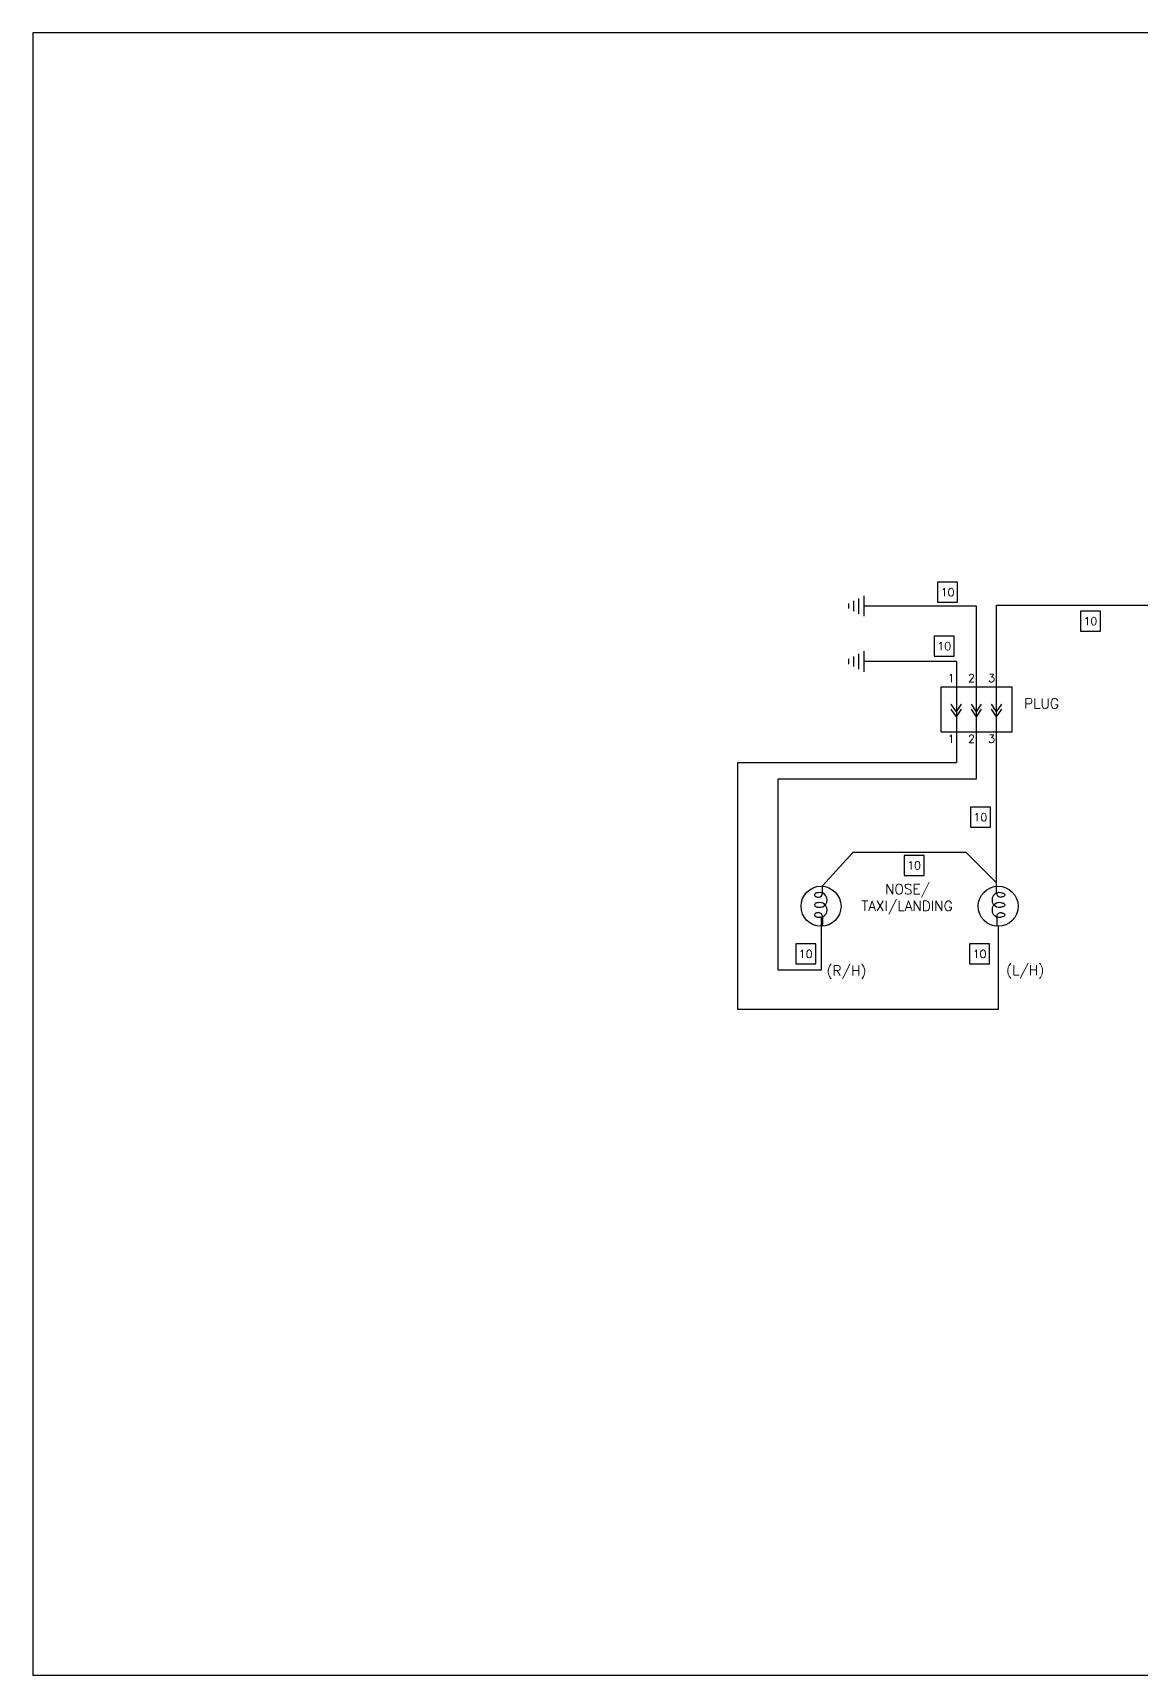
# Model space of a CAD drawing. Extents: x 0 to 32, y 0 to 20.5.
# Drawn here: x 0 to 13.86, y 0 to 20.52 of the extents above; entities that cross this region are included whole.
import ezdxf
from ezdxf.enums import TextEntityAlignment as Align

# ---------------------------------------------------------------- set-up
doc = ezdxf.new("R2010")
doc.units = 0
doc.header["$LTSCALE"] = 0.3
doc.header["$MEASUREMENT"] = 0
for name, color, linetype in [('1', 1, 'CONTINUOUS'), ('60325', 1, 'CONTINUOUS'), ('NOTES', 2, 'CONTINUOUS'), ('NOTES1', 2, 'CONTINUOUS'), ('TB Border', 9, 'CONTINUOUS')]:
    doc.layers.add(name, color=color, linetype=linetype)
doc.styles.add('100', font='ROMANS', dxfattribs={"height": 0.1})
doc.styles.add('130', font='ROMANS', dxfattribs={"height": 0.125})

# ---------------------------------------------------------------- blocks, each defined once
blk = doc.blocks.new('GAUGE')
at = {"layer": 'NOTES'}
blk.add_lwpolyline([(-0.125, 0.125), (-0.125, -0.125), (0.125, -0.125), (0.125, 0.125)], close=True, dxfattribs=at)
at = {"layer": 'NOTES', "style": '100'}
blk.add_attdef('GAUGE', text='', height=0.1, dxfattribs=at).set_placement((0, 0), align=Align.MIDDLE)
blk = doc.blocks.new('WLOCK')
at = {"layer": '60325'}
for p, q in [((0, 0.064), (-0.064, 0.16)), ((0, 0), (-0.064, 0.096)), ((0, 0.064), (0.064, 0.16)), ((0, 0), (0.064, 0.096))]:
    blk.add_line(p, q, dxfattribs=at)
blk = doc.blocks.new('GROUND')
at = {"layer": '60325'}
for p, q in [((-0.128, 0), (0.128, 0)), ((-0.096, -0.064), (0.096, -0.064)), ((-0.064, -0.128), (0.064, -0.128)), ((-0.032, -0.192), (0.032, -0.192))]:
    blk.add_line(p, q, dxfattribs=at)

msp = doc.modelspace()

# ---------------------------------------------------------------- linework, layer by layer
at = {"layer": '1', "color": 11}
for p, q in [((11.799, 13.358), (10.389, 13.358)), ((12.051, 11.481), (12.051, 13.369)), ((12.051, 13.369), (14.515, 13.369)), ((11.547, 12.665), (10.389, 12.665)), ((12.051, 9.862), (12.051, 11.481)), ((9.875, 9.862), (10.259, 10.282)), ((10.259, 10.282), (11.667, 10.282)), ((12.051, 9.898), (11.667, 10.282))]:
    msp.add_line(p, q, dxfattribs=at)
at = {"layer": '1'}
for p, q in [((9.875, 9.772), (9.875, 9.862)), ((12.051, 9.772), (12.051, 9.862)), ((9.873, 9.475), (9.873, 9.367)), ((12.052, 9.475), (12.052, 9.367))]:
    msp.add_line(p, q, dxfattribs=at)
at = {"layer": '1', "color": 11}
for points in [[(9.855, 9.468), (9.855, 8.807), (9.318, 8.807), (9.318, 11.201), (11.799, 11.201), (11.799, 13.358)], [(11.547, 12.665), (11.547, 11.405)], [(12.07, 9.357), (12.07, 8.318), (8.814, 8.318), (8.814, 11.405), (11.547, 11.405)]]:
    msp.add_lwpolyline(points, dxfattribs=at)
at = {"layer": '1'}
msp.add_lwpolyline([(11.358, 11.783), (11.358, 12.35), (12.24, 12.35), (12.24, 11.783)], close=True, dxfattribs=at)
for points in [[(9.823, 9.777, 0.056158), (9.803, 9.774, 0.069921), (9.787, 9.769, 0.106037), (9.776, 9.758, 0.16256), (9.773, 9.749, 0.16256), (9.776, 9.739, 0.106037), (9.787, 9.729, 0.069921), (9.803, 9.723, 0.056158), (9.823, 9.721, 0.056158)], [(9.823, 9.652, 0.056158), (9.803, 9.649, 0.069921), (9.787, 9.644, 0.106037), (9.776, 9.633, 0.16256), (9.773, 9.624, 0.16256), (9.776, 9.614, 0.106037), (9.787, 9.604, 0.069921), (9.803, 9.598, 0.056158), (9.823, 9.596, 0.056158)], [(12.102, 9.777, -0.056158), (12.122, 9.774, -0.069921), (12.138, 9.769, -0.106037), (12.149, 9.758, -0.16256), (12.152, 9.749, -0.16256), (12.149, 9.739, -0.106037), (12.138, 9.729, -0.069921), (12.122, 9.723, -0.056158), (12.102, 9.721, -0.056158)], [(12.102, 9.652, -0.056158), (12.122, 9.649, -0.069921), (12.138, 9.644, -0.106037), (12.149, 9.633, -0.16256), (12.152, 9.624, -0.16256), (12.149, 9.614, -0.106037), (12.138, 9.604, -0.069921), (12.122, 9.598, -0.056158), (12.102, 9.596, -0.056158)], [(9.823, 9.527, 0.056158), (9.803, 9.524, 0.069921), (9.787, 9.519, 0.106037), (9.776, 9.508, 0.16256), (9.773, 9.499, 0.16256), (9.776, 9.489, 0.106037), (9.787, 9.479, 0.069921), (9.803, 9.473, 0.056158), (9.823, 9.471, 0.056158)], [(12.102, 9.527, -0.056158), (12.122, 9.524, -0.069921), (12.138, 9.519, -0.106037), (12.149, 9.508, -0.16256), (12.152, 9.499, -0.16256), (12.149, 9.489, -0.106037), (12.138, 9.479, -0.069921), (12.122, 9.473, -0.056158), (12.102, 9.471, -0.056158)]]:
    msp.add_lwpolyline(points, format="xyb", dxfattribs=at)
for centre in [(9.855, 9.607), (12.07, 9.607)]:
    msp.add_circle(centre, 0.25, dxfattribs=at)
for centre, radius, start, end in [((9.84, 9.686), 0.0921, 259.539, 100.461), ((9.823, 9.772), 0.0517, 270.7151, 359.2124), ((9.84, 9.561), 0.0921, 259.539, 100.461), ((12.085, 9.686), 0.0921, 79.539, 280.461), ((12.085, 9.561), 0.0921, 79.539, 280.461), ((12.102, 9.772), 0.0517, 180.7876, 269.2849), ((9.823, 9.476), 0.0502, 358.6105, 89.6151), ((12.102, 9.476), 0.0502, 90.3849, 181.3895)]:
    msp.add_arc(centre, radius, start, end, dxfattribs=at)
at = {"layer": 'TB Border', "color": 9}
msp.add_lwpolyline([(32, 0), (32, 20.52), (0, 20.52), (0, 0)], close=True, dxfattribs=at)

# ---------------------------------------------------------------- block references
at = {"layer": '1', "rotation": 270}
for p in [(10.389, 13.358), (10.389, 12.665)]:
    msp.add_blockref('GROUND', p, dxfattribs=at)
at = {"layer": '1'}
for p in [(11.547, 11.972), (11.799, 11.972), (12.051, 11.972)]:
    msp.add_blockref('WLOCK', p, dxfattribs=at)
at = {"layer": 'NOTES1'}
ref = msp.add_blockref('GAUGE', (11.438, 13.53), dxfattribs=at)
ref.add_attrib('GAUGE', '10', dxfattribs={"height": 0.1, "style": '100'}).set_placement((11.438, 13.53), align=Align.MIDDLE)
ref = msp.add_blockref('GAUGE', (13.224, 13.169), dxfattribs=at)
ref.add_attrib('GAUGE', '10', dxfattribs={"height": 0.1, "style": '100'}).set_placement((13.224, 13.169), align=Align.MIDDLE)
ref = msp.add_blockref('GAUGE', (11.396, 12.857), dxfattribs=at)
ref.add_attrib('GAUGE', '10', dxfattribs={"height": 0.1, "style": '100'}).set_placement((11.396, 12.857), align=Align.MIDDLE)
ref = msp.add_blockref('GAUGE', (11.848, 10.719), dxfattribs=at)
ref.add_attrib('GAUGE', '10', dxfattribs={"height": 0.1, "style": '100'}).set_placement((11.848, 10.719), align=Align.MIDDLE)
ref = msp.add_blockref('GAUGE', (11.019, 10.117), dxfattribs=at)
ref.add_attrib('GAUGE', '10', dxfattribs={"height": 0.1, "style": '100'}).set_placement((11.019, 10.117), align=Align.MIDDLE)
ref = msp.add_blockref('GAUGE', (9.664, 9.011), dxfattribs=at)
ref.add_attrib('GAUGE', '10', dxfattribs={"height": 0.1, "style": '100'}).set_placement((9.664, 9.011), align=Align.MIDDLE)
ref = msp.add_blockref('GAUGE', (11.838, 9.011), dxfattribs=at)
ref.add_attrib('GAUGE', '10', dxfattribs={"height": 0.1, "style": '100'}).set_placement((11.838, 9.011), align=Align.MIDDLE)

# ---------------------------------------------------------------- texts
at = {"layer": '1', "color": 6, "style": '100'}
for s, p in [('1', (11.484, 12.459)), ('2', (11.736, 12.459)), ('3', (11.988, 12.459)), ('1', (11.484, 11.699)), ('2', (11.736, 11.699)), ('3', (11.988, 11.699))]:
    msp.add_text(s, height=0.1, dxfattribs=at).set_placement(p, align=Align.MIDDLE)
at = {"layer": 'NOTES1', "style": '130'}
for s, p in [('PLUG', (12.613, 12.078)), ('NOSE/', (10.936, 9.758)), ('TAXI/LANDING', (10.931, 9.548))]:
    msp.add_text(s, height=0.125, dxfattribs=at).set_placement(p, align=Align.CENTER)
for s, p in [('(R/H)', (9.925, 8.74)), ('(L/H)', (12.17, 8.747))]:
    msp.add_text(s, height=0.125, dxfattribs=at).set_placement(p)

doc.saveas('drawing.dxf')
